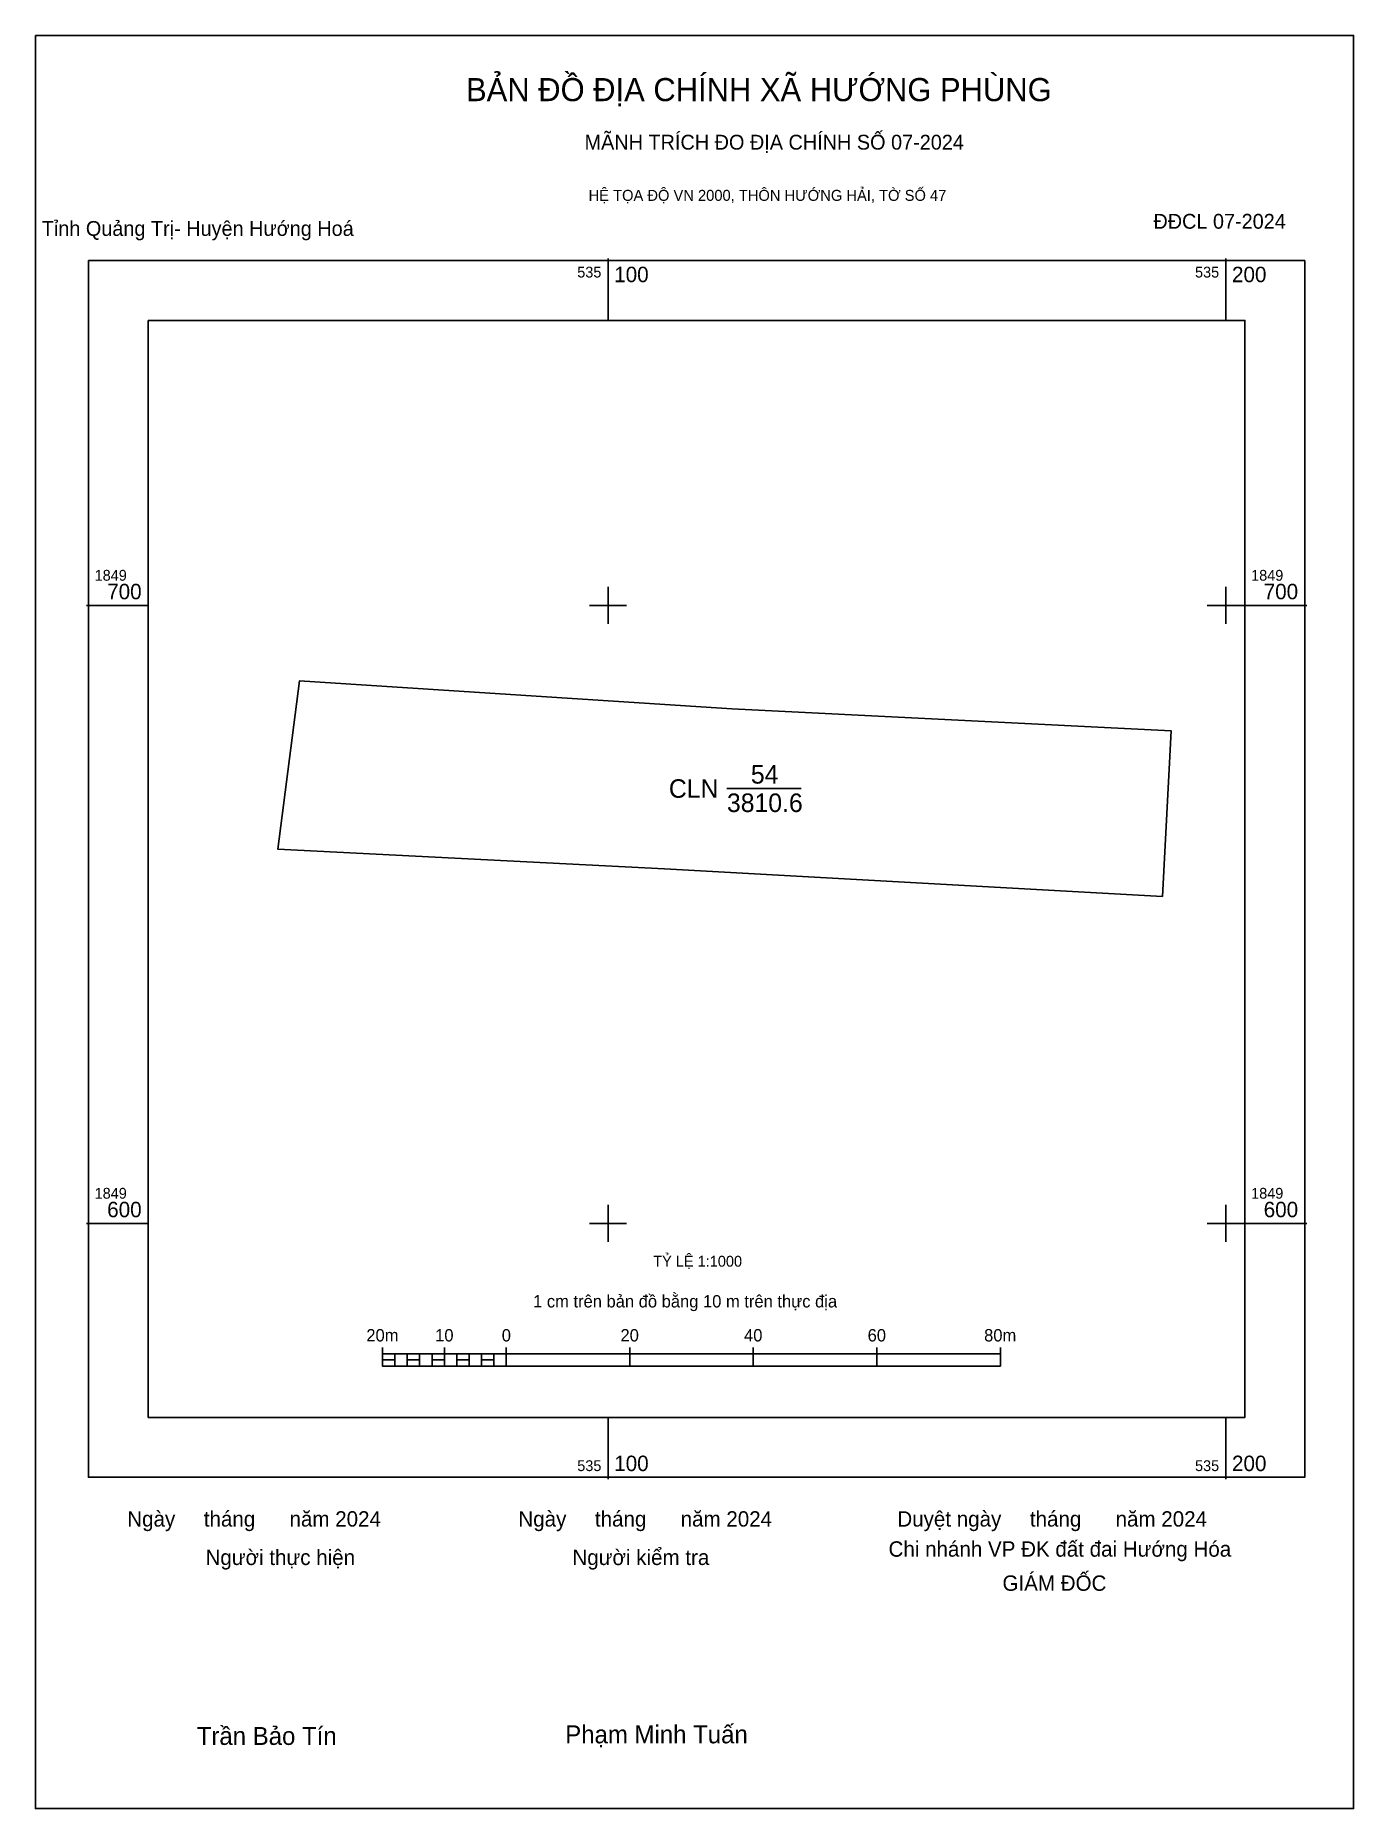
# Model space of a CAD drawing. Extents: x 535007 to 535221, y 1849505 to 1849792.
import ezdxf

# ---------------------------------------------------------------- set-up
doc = ezdxf.new("R2010")
doc.units = 0
for name, color, linetype in [('Level 10', 7, 'Continuous'), ('Level 13', 7, 'Continuous'), ('Level 15', 7, 'Continuous'), ('Level 27', 7, 'Continuous'), ('Level 6', 7, 'Continuous'), ('Level 62', 7, 'Continuous'), ('Level 63', 7, 'Continuous'), ('Level 9', 7, 'Continuous')]:
    doc.layers.add(name, color=color, linetype=linetype)

msp = doc.modelspace()

# ---------------------------------------------------------------- linework, layer by layer
at = {"layer": 'Level 10'}
msp.add_line((535119.24, 1849670.37), (535131.27, 1849670.37), dxfattribs=at)
msp.add_lwpolyline([(535109.12, 1849657.38), (535046.54, 1849660.58), (535050.07, 1849687.82), (535120.06, 1849683.25), (535191.15, 1849679.71), (535189.74, 1849652.92)], close=True, dxfattribs=at)
at = {"layer": 'Level 15'}
msp.add_lwpolyline([(535007.32, 1849792.23), (535220.68, 1849792.23), (535220.68, 1849505.32), (535007.32, 1849505.32)], close=True, dxfattribs=at)
at = {"layer": 'Level 27'}
for p, q in [((535050.07, 1849687.82), (535050.06, 1849687.82)), ((535191.15, 1849679.71), (535191.15, 1849679.72)), ((535046.54, 1849660.58), (535046.53, 1849660.58)), ((535189.74, 1849652.92), (535189.74, 1849652.91))]:
    msp.add_line(p, q, dxfattribs=at)
at = {"layer": 'Level 62'}
msp.add_lwpolyline([(535025.59, 1849746.12), (535203.1, 1849746.12), (535203.1, 1849568.61), (535025.59, 1849568.61)], close=True, dxfattribs=at)
at = {"layer": 'Level 63'}
for p, q in [((535100, 1849756.12), (535100, 1849746.12)), ((535200, 1849756.12), (535200, 1849746.12)), ((535100, 1849703), (535100, 1849697)), ((535200, 1849703), (535200, 1849697)), ((535015.59, 1849700), (535025.59, 1849700)), ((535097, 1849700), (535103, 1849700)), ((535197, 1849700), (535203, 1849700)), ((535203.1, 1849700), (535213.1, 1849700)), ((535100, 1849603), (535100, 1849597)), ((535200, 1849603), (535200, 1849597)), ((535015.59, 1849600), (535025.59, 1849600)), ((535097, 1849600), (535103, 1849600)), ((535197, 1849600), (535203, 1849600)), ((535203.1, 1849600), (535213.1, 1849600)), ((535063.51, 1849579.9), (535063.51, 1849576.9)), ((535063.51, 1849578.9), (535163.51, 1849578.9)), ((535065.51, 1849578.9), (535065.51, 1849576.9)), ((535067.51, 1849578.9), (535067.51, 1849576.9)), ((535069.51, 1849578.9), (535069.51, 1849576.9)), ((535071.51, 1849578.9), (535071.51, 1849576.9)), ((535073.51, 1849579.9), (535073.51, 1849576.9)), ((535073.51, 1849578.9), (535073.51, 1849576.9)), ((535075.51, 1849578.9), (535075.51, 1849576.9)), ((535077.51, 1849578.9), (535077.51, 1849576.9)), ((535079.51, 1849578.9), (535079.51, 1849576.9)), ((535081.51, 1849578.9), (535081.51, 1849576.9)), ((535083.51, 1849579.9), (535083.51, 1849576.9)), ((535083.51, 1849578.9), (535083.51, 1849576.9)), ((535103.51, 1849579.9), (535103.51, 1849576.9)), ((535123.51, 1849579.9), (535123.51, 1849576.9)), ((535143.51, 1849579.9), (535143.51, 1849576.9)), ((535163.51, 1849579.9), (535163.51, 1849576.9)), ((535063.51, 1849576.9), (535163.51, 1849576.9)), ((535100, 1849568.61), (535100, 1849558.61)), ((535200, 1849568.61), (535200, 1849558.61))]:
    msp.add_line(p, q, dxfattribs=at)
for points in [[(535015.9, 1849755.81), (535212.79, 1849755.81), (535212.79, 1849558.92), (535015.9, 1849558.92)], [(535063.51, 1849577.9), (535065.51, 1849577.9), (535065.51, 1849576.9), (535063.51, 1849576.9)], [(535063.51, 1849577.9), (535065.51, 1849577.9), (535065.51, 1849576.9), (535063.51, 1849576.9)], [(535067.51, 1849577.9), (535069.51, 1849577.9), (535069.51, 1849576.9), (535067.51, 1849576.9)], [(535071.51, 1849577.9), (535073.51, 1849577.9), (535073.51, 1849576.9), (535071.51, 1849576.9)], [(535075.51, 1849577.9), (535077.51, 1849577.9), (535077.51, 1849576.9), (535075.51, 1849576.9)], [(535079.51, 1849577.9), (535081.51, 1849577.9), (535081.51, 1849576.9), (535079.51, 1849576.9)]]:
    msp.add_lwpolyline(points, close=True, dxfattribs=at)

# ---------------------------------------------------------------- texts
at = {"layer": 'Level 13'}
for s, p in [('CLN', (535109.85, 1849668.87)), ('54', (535123.12, 1849671.17)), ('3810.6', (535119.25, 1849666.57))]:
    msp.add_text(s, height=3, dxfattribs=at).set_placement(p)
at = {"layer": 'Level 6'}
msp.add_text('TỶ LỆ 1:1000', height=1.7579, dxfattribs=at).set_placement((535107.32, 1849593))
at = {"layer": 'Level 63'}
for s, height, p in [('BẢN ĐỒ ĐỊA CHÍNH XÃ HƯỚNG PHÙNG ', 3.7437, (535077.02, 1849781.6)), ('MÃNH TRÍCH ĐO ĐỊA CHÍNH SỐ 07-2024', 2.4022, (535096.2, 1849773.76)), ('HỆ TỌA ĐỘ VN 2000, THÔN HƯỚNG HẢI, TỜ SỐ 47', 1.7782, (535096.86, 1849765.47)), ('535', 1.75, (535095.02, 1849753.06)), ('100', 2.5, (535101, 1849752.31)), ('535', 1.75, (535195.02, 1849753.06)), ('200', 2.5, (535201, 1849752.31)), ('1849', 1.75, (535016.9, 1849704)), ('700', 2.5, (535018.93, 1849701)), ('1849', 1.75, (535204.1, 1849704)), ('700', 2.5, (535206.13, 1849701)), ('1849', 1.75, (535016.9, 1849604)), ('600', 2.5, (535018.93, 1849601)), ('1849', 1.75, (535204.1, 1849604)), ('600', 2.5, (535206.13, 1849601)), ('1 cm trên bản đồ bằng 10 m trên thực địa', 2, (535087.87, 1849586.4)), ('20m', 2, (535060.88, 1849580.9)), ('10', 2, (535072.02, 1849580.9)), ('0', 2, (535082.8, 1849580.9)), ('20', 2, (535102.02, 1849580.9)), ('40', 2, (535122.02, 1849580.9)), ('60', 2, (535142.02, 1849580.9)), ('80m', 2, (535160.88, 1849580.9)), ('535', 1.75, (535095.02, 1849559.92)), ('100', 2.5, (535101, 1849559.92)), ('535', 1.75, (535195.02, 1849559.92)), ('200', 2.5, (535201, 1849559.92)), ('Ngày     tháng      năm 2024', 2.4883, (535022.18, 1849550.94)), ('Ngày     tháng      năm 2024', 2.4883, (535085.49, 1849550.94)), ('Duyệt ngày     tháng      năm 2024', 2.4883, (535146.83, 1849550.94)), ('Chi nhánh VP ĐK đất đai Hướng Hóa', 2.4883, (535145.41, 1849546.07)), ('Người thực hiện', 2.4883, (535034.85, 1849544.72)), ('Người kiểm tra', 2.4883, (535094.24, 1849544.72)), ('GIÁM ĐỐC', 2.488, (535163.85, 1849540.55)), ('Trần Bảo Tín', 2.9024, (535033.43, 1849515.61)), ('Phạm Minh Tuấn', 2.9024, (535093.07, 1849515.87))]:
    msp.add_text(s, height=height, dxfattribs=at).set_placement(p)
at = {"layer": 'Level 9'}
for s, p in [('Tỉnh Quảng Trị- Huyện Hướng Hoá', (535008.34, 1849759.8)), ('ĐĐCL 07-2024', (535188.28, 1849760.96))]:
    msp.add_text(s, height=2.4022, dxfattribs=at).set_placement(p)

doc.saveas('drawing.dxf')
